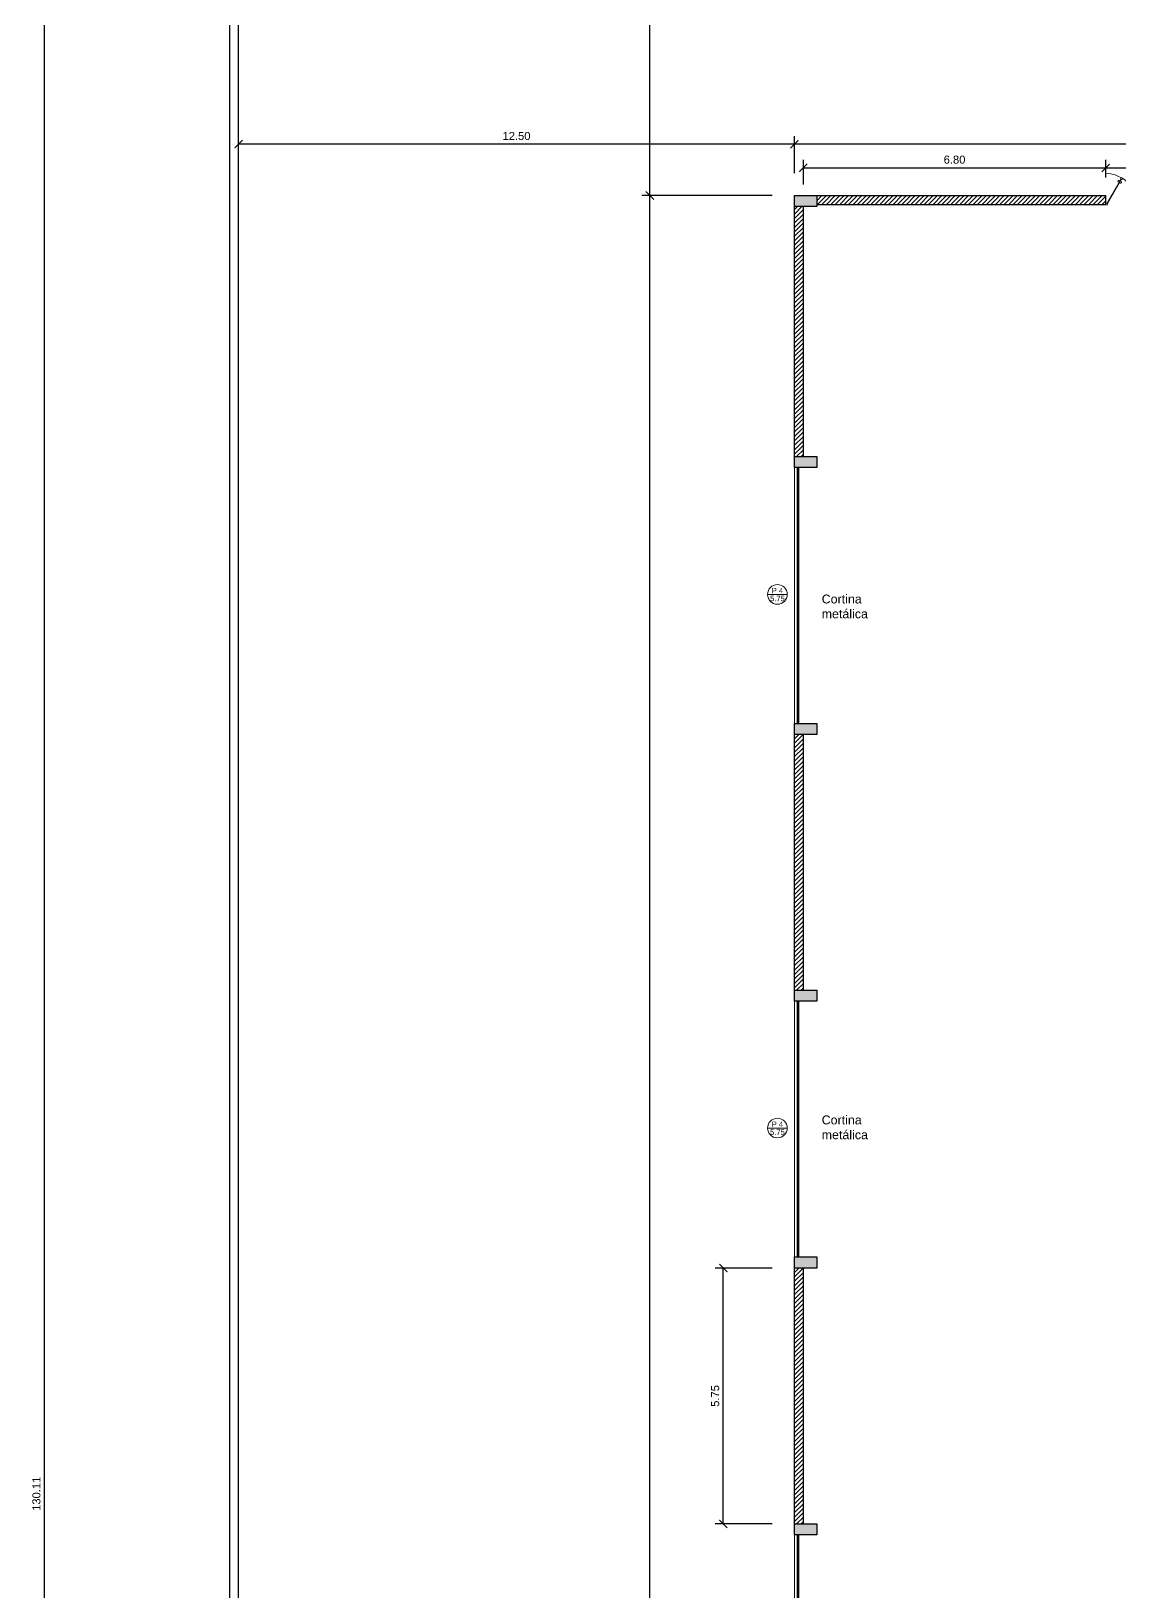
# Model space of a CAD drawing. Header units: millimetres. Extents: x 497 to 579, y 128 to 262.
# Drawn here: x 497.13 to 521.61, y 191.81 to 226.91 of the extents above; entities that cross this region are included whole.
import ezdxf
from ezdxf.enums import TextEntityAlignment as Align

# ---------------------------------------------------------------- set-up
doc = ezdxf.new("R2010")
doc.units = ezdxf.units.MM
for name, color, linetype in [('01-HATCH MURO', 252, 'Continuous'), ('COLUMNAS', 7, 'Continuous'), ('COTAS', 151, 'Continuous'), ('MOBILIARIO', 253, 'Continuous'), ('MUROS', 7, 'Continuous')]:
    doc.layers.add(name, color=color, linetype=linetype)
for name, color, linetype, lineweight in [('CARPINTERIA', 3, 'Continuous', 15), ('Leyendas', 151, 'Continuous', 15), ('OCASA_TODAS_r08$0$CARP-BARRIDO', 8, 'Continuous', 15), ('OCASA_TODAS_r08$0$CARP-HERRAJES', 8, 'Continuous', 15), ('OCASA_TODAS_r08$0$CARPINTERIA - NOM', 8, 'Continuous', 15)]:
    doc.layers.add(name, color=color, linetype=linetype, lineweight=lineweight)
doc.styles.add('OCASA_TODAS_r08$0$009-ECH-NUCLEOS-PB$0$ARIAL50', font='arial.ttf', dxfattribs={"height": 0.12})
doc.styles.get("Standard").update_dxf_attribs({"font": 'arial.ttf'})
doc.dimstyles.get("Standard").update_dxf_attribs({"dimtxt": 0.18, "dimasz": 0.18, "dimexe": 0.18, "dimexo": 0.0625, "dimgap": 0.09, "dimtad": 0, "dimtih": 1, "dimtoh": 1, "dimzin": 0, "dimdsep": 46, "dimtxsty": 'Standard', "dimcen": 0.09, "dimadec": 0, "dimazin": 0, "dimtfac": 1, "dimtofl": 0, "dimtmove": 0, "dimatfit": 3, "dimfxl": 1, "dimtolj": 1, "dimtzin": 0, "dimarcsym": 0})

# ---------------------------------------------------------------- blocks, each defined once
blk = doc.blocks.new('_ArchTick')
at = {"color": 0, "linetype": 'ByBlock', "const_width": 0.15}
blk.add_lwpolyline([(-0.5, -0.5), (0.5, 0.5)], dxfattribs=at)
blk = doc.blocks.new('*D8')
at = {"layer": 'COTAS', "color": 251, "lineweight": -2, "transparency": 16777216}
for p, q in [((521.29457, 223.71235), (521.29457, 224.014532)), ((522.79457, 223.71235), (522.79457, 224.014532))]:
    blk.add_line(p, q, dxfattribs=at)
at = {"layer": 'COTAS', "color": 0, "lineweight": -2, "transparency": 16777216}
blk.add_line((521.29457, 223.834532), (522.79457, 223.834532), dxfattribs=at)
at = {"layer": 'Defpoints', "color": 0, "transparency": 16777216}
for p in [(522.79457, 223.834532), (521.29457, 223.21235), (522.79457, 223.21235)]:
    blk.add_point(p, dxfattribs=at)
at = {"layer": 'COTAS', "color": 0, "lineweight": -2, "transparency": 16777216, "xscale": 0.18, "yscale": 0.18, "zscale": 0.18, "rotation": 180}
blk.add_blockref('_ArchTick', (521.29457, 223.834532), dxfattribs=at)
at = {"layer": 'COTAS', "color": 0, "lineweight": -2, "transparency": 16777216, "xscale": 0.18, "yscale": 0.18, "zscale": 0.18}
blk.add_blockref('_ArchTick', (522.79457, 223.834532), dxfattribs=at)
at = {"layer": 'COTAS', "color": 3, "transparency": 16777216, "insert": (522.04457, 224.016435), "char_height": 0.18, "attachment_point": 5}
blk.add_mtext('\\A1;1.50', dxfattribs=at)
blk = doc.blocks.new('puertadoble_1.5')
at = {"layer": 'CARPINTERIA'}
for p, q in [((-1.155809, 0.569157), (-1.470809, 0.023561)), ((-1.14888, 0.565157), (-1.46388, 0.019561)), ((-0.35112, 0.565157), (-0.03612, 0.019561)), ((-0.344191, 0.569157), (-0.029191, 0.023561))]:
    blk.add_line(p, q, dxfattribs=at)
for points in [[(-1.15, 0.606218), (-1.1675, 0.575907), (-1.137189, 0.558407), (-1.119689, 0.588718)], [(-0.35, 0.606218), (-0.3325, 0.575907), (-0.362811, 0.558407), (-0.380311, 0.588718)], [(-1.4825, 0.030311), (-1.5, 0), (-1.469689, -0.0175), (-1.452189, 0.012811)], [(-0.0175, 0.030311), (0, 0), (-0.030311, -0.0175), (-0.047811, 0.012811)]]:
    blk.add_lwpolyline(points, close=True, dxfattribs=at)
at = {"layer": 'OCASA_TODAS_r08$0$CARP-BARRIDO'}
for centre, start, end in [((-1.538566, -0.093106), 6.733762, 87.216106), ((0.038566, -0.093106), 92.783894, 173.266238)]:
    blk.add_arc(centre, 0.794043, start, end, dxfattribs=at)
at = {"layer": 'OCASA_TODAS_r08$0$CARP-HERRAJES'}
for points in [[(-1.200378, 0.537154), (-1.180809, 0.525856), (-1.198309, 0.495545), (-1.217878, 0.506843, -1)], [(-1.171812, 0.480247), (-1.19138, 0.491545), (-1.17388, 0.521856), (-1.154312, 0.510558, -1)], [(-0.328188, 0.480247), (-0.30862, 0.491545), (-0.32612, 0.521856), (-0.345688, 0.510558, 1)], [(-0.299622, 0.537154), (-0.319191, 0.525856), (-0.301691, 0.495545), (-0.282122, 0.506843, 1)]]:
    blk.add_lwpolyline(points, format="xyb", close=True, dxfattribs=at)
for points in [[(-1.225116, 0.529113), (-1.223284, 0.532287)], [(-0.274884, 0.529113), (-0.276716, 0.532287)]]:
    blk.add_lwpolyline(points, dxfattribs=at)
blk = doc.blocks.new('*D15')
at = {"layer": 'COTAS', "color": 251, "lineweight": -2, "transparency": 16777216}
for p, q in [((513.79457, 199.09235), (512.514498, 199.09235)), ((513.79457, 193.34235), (512.514498, 193.34235))]:
    blk.add_line(p, q, dxfattribs=at)
at = {"layer": 'COTAS', "color": 0, "lineweight": -2, "transparency": 16777216}
blk.add_line((512.694498, 193.34235), (512.694498, 199.09235), dxfattribs=at)
at = {"layer": 'Defpoints', "color": 0, "transparency": 16777216}
for p in [(512.694498, 199.09235), (514.29457, 199.09235), (514.29457, 193.34235)]:
    blk.add_point(p, dxfattribs=at)
at = {"layer": 'COTAS', "color": 0, "lineweight": -2, "transparency": 16777216, "xscale": 0.18, "yscale": 0.18, "zscale": 0.18}
for p, rotation in [((512.694498, 199.09235), 90), ((512.694498, 193.34235), 270)]:
    blk.add_blockref('_ArchTick', p, dxfattribs=dict(at, rotation=rotation))
at = {"layer": 'COTAS', "color": 3, "transparency": 16777216, "insert": (512.512963, 196.21735), "char_height": 0.18, "attachment_point": 5, "rotation": 90}
blk.add_mtext('\\A1;5.75', dxfattribs=at)
blk = doc.blocks.new('*D16')
at = {"layer": 'COTAS', "color": 251, "lineweight": -2, "transparency": 16777216}
for p, q in [((501.29457, 259.07235), (497.252054, 259.07235)), ((501.09457, 128.96235), (497.252054, 128.96235))]:
    blk.add_line(p, q, dxfattribs=at)
at = {"layer": 'COTAS', "color": 0, "lineweight": -2, "transparency": 16777216}
blk.add_line((497.432054, 128.96235), (497.432054, 259.07235), dxfattribs=at)
at = {"layer": 'Defpoints', "color": 0, "transparency": 16777216}
for p in [(497.432054, 259.07235), (501.79457, 259.07235), (501.59457, 128.96235)]:
    blk.add_point(p, dxfattribs=at)
at = {"layer": 'COTAS', "color": 0, "lineweight": -2, "transparency": 16777216, "xscale": 0.18, "yscale": 0.18, "zscale": 0.18}
for p, rotation in [((497.432054, 259.07235), 90), ((497.432054, 128.96235), 270)]:
    blk.add_blockref('_ArchTick', p, dxfattribs=dict(at, rotation=rotation))
at = {"layer": 'COTAS', "color": 3, "transparency": 16777216, "insert": (497.25009, 194.01735), "char_height": 0.18, "attachment_point": 5, "rotation": 90}
blk.add_mtext('\\A1;130.11', dxfattribs=at)
blk = doc.blocks.new('*D18')
at = {"layer": 'COTAS', "color": 251, "lineweight": -2, "transparency": 16777216}
for p, q in [((514.49457, 223.46235), (514.49457, 224.014532)), ((521.29457, 223.61235), (521.29457, 224.014532))]:
    blk.add_line(p, q, dxfattribs=at)
at = {"layer": 'COTAS', "color": 0, "lineweight": -2, "transparency": 16777216}
blk.add_line((514.49457, 223.834532), (521.29457, 223.834532), dxfattribs=at)
at = {"layer": 'Defpoints', "color": 0, "transparency": 16777216}
for p in [(521.29457, 223.834532), (514.49457, 222.96235), (521.29457, 223.11235)]:
    blk.add_point(p, dxfattribs=at)
at = {"layer": 'COTAS', "color": 0, "lineweight": -2, "transparency": 16777216, "xscale": 0.18, "yscale": 0.18, "zscale": 0.18, "rotation": 180}
blk.add_blockref('_ArchTick', (514.49457, 223.834532), dxfattribs=at)
at = {"layer": 'COTAS', "color": 0, "lineweight": -2, "transparency": 16777216, "xscale": 0.18, "yscale": 0.18, "zscale": 0.18}
blk.add_blockref('_ArchTick', (521.29457, 223.834532), dxfattribs=at)
at = {"layer": 'COTAS', "color": 3, "transparency": 16777216, "insert": (517.89457, 224.016435), "char_height": 0.18, "attachment_point": 5}
blk.add_mtext('\\A1;6.80', dxfattribs=at)
blk = doc.blocks.new('*D22')
at = {"layer": 'COTAS', "color": 251, "lineweight": -2, "transparency": 16777216}
for p, q in [((514.29457, 223.71235), (514.29457, 224.546622)), ((539.29457, 223.71235), (539.29457, 224.546622))]:
    blk.add_line(p, q, dxfattribs=at)
at = {"layer": 'COTAS', "color": 0, "lineweight": -2, "transparency": 16777216}
blk.add_line((539.29457, 224.366622), (514.29457, 224.366622), dxfattribs=at)
at = {"layer": 'Defpoints', "color": 0, "transparency": 16777216}
for p in [(514.29457, 224.366622), (514.29457, 223.21235), (539.29457, 223.21235)]:
    blk.add_point(p, dxfattribs=at)
at = {"layer": 'COTAS', "color": 0, "lineweight": -2, "transparency": 16777216, "xscale": 0.18, "yscale": 0.18, "zscale": 0.18, "rotation": 180}
blk.add_blockref('_ArchTick', (514.29457, 224.366622), dxfattribs=at)
at = {"layer": 'COTAS', "color": 0, "lineweight": -2, "transparency": 16777216, "xscale": 0.18, "yscale": 0.18, "zscale": 0.18}
blk.add_blockref('_ArchTick', (539.29457, 224.366622), dxfattribs=at)
at = {"layer": 'COTAS', "color": 3, "transparency": 16777216, "insert": (526.79457, 224.548525), "char_height": 0.18, "attachment_point": 5}
blk.add_mtext('\\A1;25.00', dxfattribs=at)
blk = doc.blocks.new('*D23')
at = {"layer": 'COTAS', "color": 251, "lineweight": -2, "transparency": 16777216}
for p, q in [((501.79457, 223.71235), (501.79457, 224.546622)), ((514.29457, 223.71235), (514.29457, 224.546622))]:
    blk.add_line(p, q, dxfattribs=at)
at = {"layer": 'COTAS', "color": 0, "lineweight": -2, "transparency": 16777216}
blk.add_line((514.29457, 224.366622), (501.79457, 224.366622), dxfattribs=at)
at = {"layer": 'Defpoints', "color": 0, "transparency": 16777216}
for p in [(501.79457, 224.366622), (501.79457, 223.21235), (514.29457, 223.21235)]:
    blk.add_point(p, dxfattribs=at)
at = {"layer": 'COTAS', "color": 0, "lineweight": -2, "transparency": 16777216, "xscale": 0.18, "yscale": 0.18, "zscale": 0.18, "rotation": 180}
blk.add_blockref('_ArchTick', (501.79457, 224.366622), dxfattribs=at)
at = {"layer": 'COTAS', "color": 0, "lineweight": -2, "transparency": 16777216, "xscale": 0.18, "yscale": 0.18, "zscale": 0.18}
blk.add_blockref('_ArchTick', (514.29457, 224.366622), dxfattribs=at)
at = {"layer": 'COTAS', "color": 3, "transparency": 16777216, "insert": (508.04457, 224.548525), "char_height": 0.18, "attachment_point": 5}
blk.add_mtext('\\A1;12.50', dxfattribs=at)
blk = doc.blocks.new('*D25')
at = {"layer": 'COTAS', "color": 251, "lineweight": -2, "transparency": 16777216}
for p, q in [((513.79457, 258.87235), (510.863646, 258.87235)), ((513.79457, 223.21235), (510.863646, 223.21235))]:
    blk.add_line(p, q, dxfattribs=at)
at = {"layer": 'COTAS', "color": 0, "lineweight": -2, "transparency": 16777216}
blk.add_line((511.043646, 223.21235), (511.043646, 258.87235), dxfattribs=at)
at = {"layer": 'Defpoints', "color": 0, "transparency": 16777216}
for p in [(511.043646, 258.87235), (514.29457, 258.87235), (514.29457, 223.21235)]:
    blk.add_point(p, dxfattribs=at)
at = {"layer": 'COTAS', "color": 0, "lineweight": -2, "transparency": 16777216, "xscale": 0.18, "yscale": 0.18, "zscale": 0.18}
for p, rotation in [((511.043646, 258.87235), 90), ((511.043646, 223.21235), 270)]:
    blk.add_blockref('_ArchTick', p, dxfattribs=dict(at, rotation=rotation))
at = {"layer": 'COTAS', "color": 3, "transparency": 16777216, "insert": (510.861681, 241.04235), "char_height": 0.18, "attachment_point": 5, "rotation": 90}
blk.add_mtext('\\A1;35.66', dxfattribs=at)
blk = doc.blocks.new('v3_5.75')
at = {"layer": 'CARPINTERIA', "color": 252}
for points in [[(-0.1, 5.75), (-0.1, 0)], [(0, 5.75), (0, 0)]]:
    blk.add_lwpolyline(points, dxfattribs=at)
at = {"layer": 'CARPINTERIA', "color": 252, "elevation": 0.000008}
for points in [[(-0.039997, 5.75), (-0.039997, 0.04)], [(-0.019997, 5.75), (-0.019997, 0.04)]]:
    blk.add_lwpolyline(points, dxfattribs=at)
at = {"layer": 'CARPINTERIA'}
blk.add_lwpolyline([(-0.019997, 5.71), (-0.019997, 5.75), (-0.039997, 5.75), (-0.039997, 5.71)], close=True, dxfattribs=at)
at = {"layer": 'CARPINTERIA', "elevation": 0.000008}
blk.add_lwpolyline([(-0.019997, 0.04), (-0.019997, 0), (-0.039997, 0), (-0.039997, 0.04)], close=True, dxfattribs=at)
blk = doc.blocks.new('*U31')
blk.add_line((0, 0), (0, 0))
blk.add_line((0, 0), (0, 0))
blk.add_line((0, 0), (0, 0))
blk.add_lwpolyline([(-0.22, 0, 1), (0.22, 0, 1), (-0.22, 0, 1)], format="xyb")
blk.add_lwpolyline([(-0.22, 0), (0.22, 0)])
at = {"style": 'OCASA_TODAS_r08$0$009-ECH-NUCLEOS-PB$0$ARIAL50'}
for tag, p in [('CARPINTERIA', (0, 0.024738)), ('MEDIDA', (0, -0.15198))]:
    blk.add_attdef(tag, text='', height=0.12168, dxfattribs=at).set_placement(p, align=Align.CENTER)
blk = doc.blocks.new('*D38')
at = {"layer": 'COTAS', "color": 251, "lineweight": -2, "transparency": 16777216}
for p, q in [((513.79457, 223.21235), (510.863646, 223.21235)), ((513.79457, 151.21235), (510.863646, 151.21235))]:
    blk.add_line(p, q, dxfattribs=at)
at = {"layer": 'COTAS', "color": 0, "lineweight": -2, "transparency": 16777216}
blk.add_line((511.043646, 151.21235), (511.043646, 223.21235), dxfattribs=at)
at = {"layer": 'Defpoints', "color": 0, "transparency": 16777216}
for p in [(511.043646, 223.21235), (514.29457, 223.21235), (514.29457, 151.21235)]:
    blk.add_point(p, dxfattribs=at)
at = {"layer": 'COTAS', "color": 0, "lineweight": -2, "transparency": 16777216, "xscale": 0.18, "yscale": 0.18, "zscale": 0.18}
for p, rotation in [((511.043646, 223.21235), 90), ((511.043646, 151.21235), 270)]:
    blk.add_blockref('_ArchTick', p, dxfattribs=dict(at, rotation=rotation))
at = {"layer": 'COTAS', "color": 3, "transparency": 16777216, "insert": (510.861743, 187.21235), "char_height": 0.18, "attachment_point": 5, "rotation": 90}
blk.add_mtext('\\A1;72.00', dxfattribs=at)

msp = doc.modelspace()

# ---------------------------------------------------------------- hatches: boundary and pattern name
at = {"layer": '01-HATCH MURO'}
h = msp.add_hatch(color=256, dxfattribs=at)
h.dxf.hatch_style = 1
h.paths.add_polyline_path([(514.295, 223.212), (514.795, 223.212), (514.795, 222.962), (514.295, 222.962)])
h = msp.add_hatch(color=256, dxfattribs=at)
h.dxf.hatch_style = 1
h.paths.add_polyline_path([(514.295, 211.342), (514.795, 211.342), (514.795, 211.092), (514.295, 211.092)])
h = msp.add_hatch(color=256, dxfattribs=at)
h.dxf.hatch_style = 1
h.paths.add_polyline_path([(514.295, 205.342), (514.795, 205.342), (514.795, 205.092), (514.295, 205.092)])
h = msp.add_hatch(color=256, dxfattribs=at)
h.dxf.hatch_style = 1
h.paths.add_polyline_path([(514.295, 199.342), (514.795, 199.342), (514.795, 199.092), (514.295, 199.092)])
h = msp.add_hatch(color=256, dxfattribs=at)
h.dxf.hatch_style = 1
h.paths.add_polyline_path([(514.295, 193.342), (514.795, 193.342), (514.795, 193.092), (514.295, 193.092)])
at = {"layer": 'COLUMNAS'}
h = msp.add_hatch(color=251, dxfattribs=at)
h.dxf.hatch_style = 1
h.paths.add_polyline_path([(514.295, 217.342), (514.795, 217.342), (514.795, 217.092), (514.295, 217.092)])
at = {"layer": 'MOBILIARIO'}
h = msp.add_hatch(dxfattribs=at)
h.set_pattern_fill('JIS_WOOD', color=251, scale=0.1)
h.paths.add_polyline_path([(539.295, 187.092), (539.095, 187.092), (539.095, 181.342), (539.295, 181.342)])
h.paths.add_polyline_path([(539.295, 199.092), (539.095, 199.092), (539.095, 193.342), (539.295, 193.342)])
h.paths.add_polyline_path([(514.495, 199.092), (514.295, 199.092), (514.295, 193.342), (514.495, 193.342)])
h.paths.add_polyline_path([(514.495, 187.092), (514.295, 187.092), (514.295, 181.342), (514.495, 181.342)])
h.paths.add_polyline_path([(514.495, 211.092), (514.295, 211.092), (514.295, 205.342), (514.495, 205.342)])
h.paths.add_polyline_path([(539.295, 211.092), (539.095, 211.092), (539.095, 205.342), (539.295, 205.342)])
h.paths.add_polyline_path([(539.295, 222.962), (539.095, 222.962), (539.095, 217.342), (539.295, 217.342)])
h.paths.add_polyline_path([(538.795, 223.212), (529.695, 223.212), (529.695, 223.012), (538.795, 223.012)])
h.paths.add_polyline_path([(521.295, 223.212), (514.795, 223.212), (514.795, 223.012), (521.295, 223.012)])
h.paths.add_polyline_path([(523.695, 223.212), (522.795, 223.212), (522.795, 223.012), (523.695, 223.012)])
h.paths.add_polyline_path([(514.495, 222.962), (514.295, 222.962), (514.295, 217.342), (514.495, 217.342)])

# ---------------------------------------------------------------- linework, layer by layer
at = {"layer": 'COLUMNAS'}
for points in [[(514.295, 223.212), (514.795, 223.212), (514.795, 222.962), (514.295, 222.962)], [(514.295, 217.342), (514.795, 217.342), (514.795, 217.092), (514.295, 217.092)], [(514.295, 211.342), (514.795, 211.342), (514.795, 211.092), (514.295, 211.092)], [(514.295, 205.342), (514.795, 205.342), (514.795, 205.092), (514.295, 205.092)], [(514.295, 199.342), (514.795, 199.342), (514.795, 199.092), (514.295, 199.092)], [(514.295, 193.342), (514.795, 193.342), (514.795, 193.092), (514.295, 193.092)]]:
    msp.add_lwpolyline(points, close=True, dxfattribs=at)
at = {"layer": 'MUROS'}
for points in [[(501.595, 128.962), (501.595, 259.072)], [(501.795, 128.962), (501.795, 259.072)], [(514.295, 217.092), (514.295, 223.212), (521.295, 223.212)], [(521.295, 223.012), (521.295, 223.212)], [(514.495, 217.342), (514.495, 222.962)], [(514.795, 223.012), (521.295, 223.012)], [(514.295, 205.092), (514.295, 211.342)], [(514.495, 205.342), (514.495, 211.092)], [(514.295, 193.092), (514.295, 199.342)], [(514.495, 193.342), (514.495, 199.092)]]:
    msp.add_lwpolyline(points, dxfattribs=at)

# ---------------------------------------------------------------- block references
at = {"layer": 'CARPINTERIA'}
for p in [(514.395, 211.342), (514.395, 199.342), (514.395, 187.342)]:
    msp.add_blockref('v3_5.75', p, dxfattribs=at)
at = {"layer": 'MUROS'}
msp.add_blockref('puertadoble_1.5', (522.795, 223.012), dxfattribs=at)
at = {"layer": 'OCASA_TODAS_r08$0$CARPINTERIA - NOM'}
ref = msp.add_blockref('*U31', (513.912, 214.241, 0), dxfattribs=dict(at, xscale=-1))
ref.add_attrib('MEDIDA', '5.75', dxfattribs={"layer": '0', "height": 0.1217, "style": 'OCASA_TODAS_r08$0$009-ECH-NUCLEOS-PB$0$ARIAL50'}).set_placement((513.912, 214.089, 0), align=Align.CENTER)
ref.add_attrib('CARPINTERIA', 'P 4', dxfattribs={"layer": '0', "height": 0.1217, "style": 'OCASA_TODAS_r08$0$009-ECH-NUCLEOS-PB$0$ARIAL50'}).set_placement((513.912, 214.266, 0), align=Align.CENTER)
ref = msp.add_blockref('*U31', (513.912, 202.241, 0), dxfattribs=dict(at, xscale=-1))
ref.add_attrib('MEDIDA', '5.75', dxfattribs={"layer": '0', "height": 0.1217, "style": 'OCASA_TODAS_r08$0$009-ECH-NUCLEOS-PB$0$ARIAL50'}).set_placement((513.912, 202.089, 0), align=Align.CENTER)
ref.add_attrib('CARPINTERIA', 'P 4', dxfattribs={"layer": '0', "height": 0.1217, "style": 'OCASA_TODAS_r08$0$009-ECH-NUCLEOS-PB$0$ARIAL50'}).set_placement((513.912, 202.266, 0), align=Align.CENTER)

# ---------------------------------------------------------------- texts
at = {"layer": 'Leyendas', "char_height": 0.2, "attachment_point": 1}
for insert in [(514.907, 214.238), (514.907, 202.524)]:
    msp.add_mtext_dynamic_manual_height_columns('Cortina metálica', width=0.04167, gutter_width=12.5, heights=[0], dxfattribs=dict(at, insert=insert))

# ---------------------------------------------------------------- dimensions: what is measured, and where the dimension line sits
at = {"layer": 'COTAS', "color": 2}
for base, p1, p2, picture, middle in [((497.432, 259.072), (501.595, 128.962), (501.795, 259.072), '*D16', (497.25, 194.017)), ((511.044, 258.872), (514.295, 223.212), (514.295, 258.872), '*D25', (510.862, 241.042)), ((511.044, 223.212), (514.295, 151.212), (514.295, 223.212), '*D38', (510.862, 187.212))]:
    dim = msp.add_linear_dim(base=base, p1=p1, p2=p2, angle=90, dimstyle='Standard', override={"dimexo": 0.5, "dimtad": 2, "dimtih": 0, "dimblk1": 'ArchTick', "dimblk2": 'ArchTick', "dimsah": 1, "dimclre": 251, "dimclrt": 3}, dxfattribs=at)
    dim.commit()
    dim.dimension.update_dxf_attribs({"geometry": picture, "text_midpoint": middle})
for base, p1, p2, picture, middle in [((501.795, 224.367), (514.295, 223.212), (501.795, 223.212), '*D23', (508.045, 224.549)), ((514.295, 224.367), (539.295, 223.212), (514.295, 223.212), '*D22', (526.795, 224.549)), ((521.295, 223.835), (514.495, 222.962), (521.295, 223.112), '*D18', (517.895, 224.016)), ((522.795, 223.835), (521.295, 223.212), (522.795, 223.212), '*D8', (522.045, 224.016))]:
    dim = msp.add_linear_dim(base=base, p1=p1, p2=p2, dimstyle='Standard', override={"dimexo": 0.5, "dimtad": 2, "dimtih": 0, "dimblk1": 'ArchTick', "dimblk2": 'ArchTick', "dimsah": 1, "dimclre": 251, "dimclrt": 3}, dxfattribs=at)
    dim.commit()
    dim.dimension.update_dxf_attribs({"geometry": picture, "text_midpoint": middle})
dim = msp.add_linear_dim(base=(512.694, 199.092), p1=(514.295, 193.342), p2=(514.295, 199.092), angle=90, dimstyle='Standard', override={"dimexo": 0.5, "dimtad": 2, "dimtih": 0, "dimblk1": 'ArchTick', "dimblk2": 'ArchTick', "dimsah": 1, "dimclre": 251, "dimclrt": 3}, dxfattribs=at)
dim.commit()
dim.dimension.update_dxf_attribs({"geometry": '*D15', "text_midpoint": (512.694, 196.217), "dimtype": 160})

doc.saveas('drawing.dxf')
